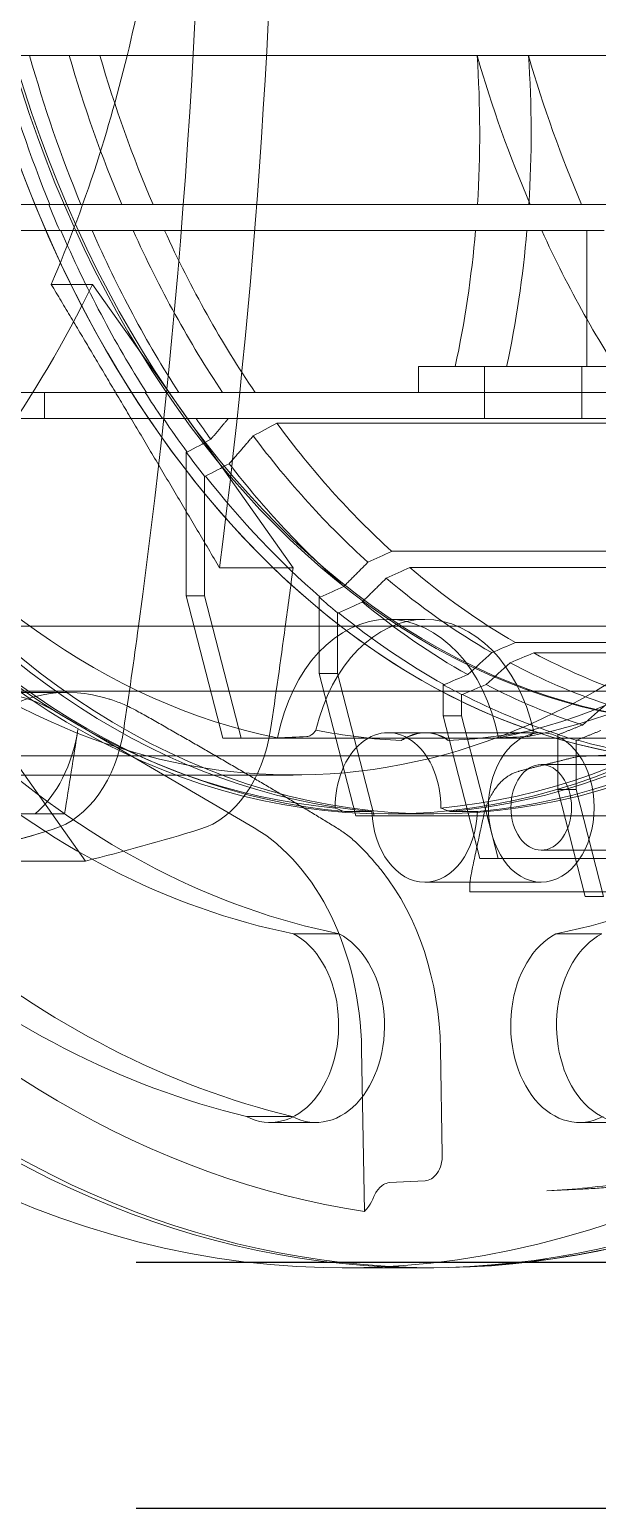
# Model space of a CAD drawing. Header units: millimetres. Extents: x -6314 to 11113, y -129 to 3675.
# Drawn here: x -2331.44 to -2322.68, y 2186.74 to 2209.55 of the extents above; entities that cross this region are included whole.
import ezdxf

# ---------------------------------------------------------------- set-up
doc = ezdxf.new("R2010")
doc.units = ezdxf.units.MM
doc.layers.add('Equipment', color=123, linetype='Continuous')

# ---------------------------------------------------------------- blocks, each defined once
blk = doc.blocks.new('A$C161d446f')
at = {"layer": 'Equipment', "linetype": 'Continuous', "lineweight": 0, "extrusion": (0, 1, 0)}
for p, q in [((-32.245, 531.661), (-34.197, 531.661)), ((-31.453, 531.661), (-32.245, 531.661)), ((-25.639, 531.661), (-31.453, 531.661)), ((-25.166, 531.661), (-25.639, 531.661)), ((-24.555, 531.661), (-25.166, 531.661)), ((-24.083, 531.661), (-24.555, 531.661)), ((-35.017, 529.361), (-33.065, 529.361)), ((-32.273, 529.361), (-33.065, 529.361)), ((-32.273, 529.361), (-26.458, 529.361)), ((-26.458, 529.361), (-25.977, 529.361)), ((-24.867, 529.361), (-24.85, 529.361)), ((-24.083, 529.361), (-24.85, 529.361)), ((-33.413, 528.961), (-33.143, 528.961)), ((-33.143, 528.961), (-32.45, 528.961)), ((-33.143, 528.961), (-33.143, 526.861)), ((-26.635, 528.961), (-32.45, 528.961)), ((-26.152, 528.961), (-26.635, 528.961)), ((-25.035, 528.961), (-25.517, 528.961)), ((-25.019, 528.961), (-25.035, 528.961)), ((-25.019, 528.961), (-24.083, 528.961)), ((-25.524, 528.13), (-27.65, 525.123)), ((-24.889, 528.13), (-25.524, 528.13)), ((-33.143, 526.861), (-34.682, 526.861)), ((-31.908, 526.861), (-33.143, 526.861)), ((-33.069, 526.061), (-33.069, 526.861)), ((-31.116, 526.861), (-31.908, 526.861)), ((-31.568, 526.861), (-31.568, 526.061)), ((-30.551, 526.861), (-31.116, 526.861)), ((-30.551, 526.461), (-30.551, 526.861)), ((-33.848, 526.461), (-28.033, 526.461)), ((-26.855, 526.461), (-26.355, 526.461)), ((-26.355, 526.461), (-26.339, 526.461)), ((-24.787, 526.461), (-26.339, 526.461)), ((-24.787, 526.061), (-24.787, 526.461)), ((-24.787, 526.461), (-24.045, 526.461)), ((-50.844, 526.061), (-27.618, 526.061)), ((-28.367, 525.99), (-34.181, 525.99)), ((-26.618, 526.061), (-27.122, 526.061)), ((-26.602, 526.061), (-26.618, 526.061)), ((-26.602, 526.061), (-24.787, 526.061)), ((-24.045, 526.061), (-24.787, 526.061)), ((-26.985, 525.542), (-26.969, 525.542)), ((-26.969, 525.542), (-26.969, 523.325)), ((-27.252, 525.171), (-27.268, 525.171)), ((-27.252, 525.171), (-27.252, 523.325)), ((-27.65, 525.123), (-28.616, 523.757)), ((-35.949, 524.012), (-30.134, 524.012)), ((-30.417, 523.762), (-36.232, 523.762)), ((-27.484, 523.757), (-28.616, 523.757)), ((-25.416, 519.232), (-22.324, 523.604)), ((-29.036, 523.303), (-29.019, 523.303)), ((-29.019, 523.303), (-29.019, 522.129)), ((-27.817, 521.127), (-27.252, 523.325)), ((-26.969, 523.325), (-27.534, 521.127)), ((-27.252, 523.325), (-26.969, 523.325)), ((-30.646, 522.961), (-30.08, 522.961)), ((-29.302, 523.065), (-29.318, 523.065)), ((-29.302, 523.065), (-29.302, 522.129)), ((-15.3, 522.855), (-39.3, 522.855)), ((-32.326, 522.445), (-40.67, 522.445)), ((-37.858, 522.603), (-32.044, 522.603)), ((-29.868, 519.931), (-29.302, 522.129)), ((-29.019, 522.129), (-29.585, 519.931)), ((-29.302, 522.129), (-29.019, 522.129)), ((-38.8, 521.855), (-15.8, 521.855)), ((-31.211, 521.804), (-31.228, 521.804)), ((-31.211, 521.804), (-31.211, 521.473)), ((-30.945, 521.956), (-30.928, 521.956)), ((-30.928, 521.956), (-30.928, 521.473)), ((-23.916, 521.836), (-25.132, 521.836)), ((-24.945, 521.547), (-28.015, 519.748)), ((-31.777, 519.275), (-31.211, 521.473)), ((-30.928, 521.473), (-31.494, 519.275)), ((-31.211, 521.473), (-30.928, 521.473)), ((-33.757, 521.127), (-27.817, 521.127)), ((-32.979, 521.1), (-32.995, 521.1)), ((-32.979, 521.1), (-32.979, 520.335)), ((-32.713, 521.186), (-32.696, 521.186)), ((-32.696, 521.186), (-32.696, 520.335)), ((-30.668, 521.213), (-32.442, 521.213)), ((-30.08, 521.213), (-30.646, 521.213)), ((-27.534, 521.127), (-27.817, 521.127)), ((-15.3, 520.855), (-39.3, 520.855)), ((-33.7, 520.88), (-33.043, 520.847)), ((-35.129, 520.721), (-32.442, 520.721)), ((-26.68, 520.671), (-26.811, 520.619)), ((-14.499, 520.561), (-28.618, 520.561)), ((-33.403, 518.686), (-32.979, 520.335)), ((-32.696, 520.335), (-33.121, 518.686)), ((-32.979, 520.335), (-32.696, 520.335)), ((-37.858, 519.931), (-29.868, 519.931)), ((-31.035, 519.998), (-31.459, 519.998)), ((-30.787, 519.961), (-30.08, 519.961)), ((-29.585, 519.931), (-29.868, 519.931)), ((-29.832, 519.998), (-29.408, 519.998)), ((-25.094, 519.961), (-15.87, 519.961)), ((-39.767, 519.275), (-31.777, 519.275)), ((-35.129, 519.401), (-32.442, 519.401)), ((-31.494, 519.275), (-31.777, 519.275)), ((-25.416, 519.232), (-24.284, 519.232)), ((-30.646, 518.908), (-32.442, 518.908)), ((-31.339, 518.779), (-31.339, 518.761)), ((-33.121, 518.686), (-33.403, 518.686)), ((-31.339, 518.761), (-31.466, 518.761)), ((-32.669, 518.111), (-33.376, 518.111)), ((-28.622, 518.111), (-29.329, 518.111)), ((-30.917, 514.705), (-30.889, 516.33)), ((-29.673, 516.33), (-29.716, 513.828)), ((-33.032, 515.201), (-33.739, 515.201)), ((-28.259, 515.201), (-28.966, 515.201)), ((-27.897, 515.292), (-28.604, 515.292)), ((-30.097, 514.275), (-30.651, 514.302)), ((-33.082, 514.174), (-32.528, 514.146)), ((-31.414, 512.983), (-31.263, 512.976)), ((-29.373, 512.961), (-30.787, 512.961))]:
    blk.add_line(p, q, dxfattribs=at)
at = {"layer": 'Equipment', "linetype": 'Continuous', "lineweight": 0}
for centre, major_axis, ratio, start_param, end_param in [((-30.787, 537.961), (0, 25), 0.707107, 0, 2.675588), ((-30.646, 537.961), (0, 25), 0.707107, 0, 2.666613), ((-29.373, 537.961), (0, 25), 0.707107, 0, 2.583794), ((-30.787, 537.961), (0, -25), 0.707107, -0.466004, 3.141593), ((-30.646, 537.961), (0, -25), 0.707107, -0.474979, 3.141593), ((-29.373, 537.961), (0, -25), 0.707107, -0.557799, 2.482747), ((-35.129, 537.961), (0, 16.6), 0.707107, -4.712389, 1.570796), ((-30.646, 537.961), (0, -18), 0.707107, -1.506816, -0.063981), ((-30.221, 537.961), (0, -18), 0.707107, -1.506816, -0.063981), ((-30.08, 537.961), (0, -17.946), 0.707107, -1.50653, -0.064267), ((-30.646, 537.961), (0, -18), 0.707107, 0.063981, 1.506816), ((-30.221, 537.961), (0, -18), 0.707107, 0.063981, 1.506816), ((-30.08, 537.961), (0, -17.946), 0.707107, 0.064267, 1.50653), ((-35.171, 537.961), (0, -17.2), 0.707107, 0.108985, 1.461834), ((-30.08, 537.961), (0, -17), 0.707107, -1.428662, -0.142134), ((-30.08, 537.961), (0, -17), 0.707107, 0.142134, 1.428662), ((-43.105, 537.961), (0, 16.6), 0.707107, -2.115392, -1.960072), ((-22.726, 530.461), (0, -12.4), 0.707107, -1.667667, -1.481914), ((-328.673, 529.361), (663.199, 0), 0, -1.095762, -1.094948), ((-22.726, 530.461), (0, -12.4), 0.707107, -1.449476, -1.276175), ((-15.372, 537.961), (0, -17.4), 0.707107, -0.970359, -0.600437), ((-114.506, 526.461), (212.687, 0), 0, -1.152098, -1.149508), ((26.648, 723.268), (0, -211.775), 0.707107, -0.368898, -0.366295), ((84.718, 1016.76), (0, -518.829), 0.707107, -0.318417, -0.317373), ((27.054, 537.961), (0, -80), 0.707107, -1.392306, -1.380836), ((97.589, 1074.25), (0, -579.318), 0.707107, -0.315192, -0.314258), ((-30.646, 520.461), (0, 2.5), 0.707107, -1.248437, 1.248437), ((27.054, 537.961), (0, -80), 0.707107, -1.380836, -1.36051), ((246.459, 1838.19), (0, -1373.279), 0.707107, -0.290889, -0.290498), ((143.478, 904.962), (0, -455.716), 0.707107, -0.574677, -0.573305), ((273.175, 1966.815), (0, -1507.513), 0.707107, -0.289674, -0.289317), ((-23.916, 518.036), (0, 3.8), 0.707107, -0.760964, 0.392699), ((482.503, 1706.029), (0, -1391.097), 0.707107, -0.552156, -0.551713), ((-32.442, 520.061), (0, 1.153), 0.707107, -3.141592653589997, 3.141592653589589), ((-30.08, 520.061), (0, 1.153), 0.707107, -1.578919, 1.578919), ((-1420.139, 243.053), (-1991.494, -148.147), 0.122961, -2.353695, -2.353378), ((-26.885, 521.679), (0, -2), 0.707107, -1.36051, -0.210287), ((30.024, 537.961), (0, -80), 0.707107, -1.36051, -1.343853), ((-23.915, 521.679), (0, -2), 0.707107, -1.36051, -0.537235), ((-31.339, 537.908), (0, -20), 0.707107, 0.142602, 0.55553), ((-30.646, 520.061), (0, -1.153), 0.707107, -1.515962, 1.515962), ((-18.69, 519.054), (-16.812, -2.436), 0.226392, -0.791727, -0.779535), ((-41.039, 519.054), (16.538, 3.884), 0.139653, -0.824047, -0.811855), ((-26.987, 516.237), (0, -3.8), 0.707107, -2.748894, -1.595231), ((-15.372, 597.961), (0, -80), 0.707107, -0.210287, -0.178491), ((-33.032, 516.701), (0, -1.5), 0.707107, -0.349071, 2.792532), ((-28.259, 516.701), (0, 1.5), 0.707107, 0.349061, 3.490664), ((-30.646, 537.961), (0, -23), 0.707107, 0.169847, 0.528285), ((-31.94, 537.961), (0, -23.829), 0.707107, -0.109559, -0.034928)]:
    blk.add_ellipse(centre, major_axis=major_axis, ratio=ratio, start_param=start_param, end_param=end_param, dxfattribs=at)
at = {"layer": 'Equipment', "linetype": 'Continuous', "lineweight": 0, "extrusion": (0, 0, -1)}
for centre, major_axis, ratio, start_param, end_param in [((-30.787, 537.961), (0, -18), 0.707107, -3.141592653589794, 3.141592653589792), ((-30.08, 537.961), (0, -18), 0.707107, -3.141592653589794, 3.141592653589792), ((29.317, 537.961), (0, 80), 0.707107, -1.760756, -1.36051), ((29.317, 537.961), (0, 80), 0.707107, -1.760756, -1.36051), ((-35.171, 537.961), (0, -16.6), 0.707107, -4.712389, 1.570796), ((28.186, 537.961), (0, 80), 0.707107, -1.749287, -1.392306), ((-35.171, 537.961), (0, -17.2), 0.707107, -1.432591, -0.138205), ((-23.518, 530.461), (0, 12.4), 0.707107, -1.659678, -1.473926), ((-42.313, 537.961), (0, -16.6), 0.707107, -1.181521, -1.026201), ((-36.498, 537.961), (0, -16.6), 0.707107, -1.181521, -1.026201), ((-36.135, 537.961), (0, -16.743), 0.707107, -1.18501, -1.031348), ((-35.763, 537.961), (0, -17.057), 0.707107, -1.192499, -1.042367), ((-35.4, 537.961), (0, -17.2), 0.707107, -1.195789, -1.047198), ((-35.383, 537.961), (0, -17.2), 0.707107, -1.047198, -1.020129), ((-42.313, 537.961), (0, -16.6), 0.707107, -0.99778, -0.805472), ((-23.518, 530.461), (0, 12.4), 0.707107, -1.865418, -1.692117), ((-36.498, 537.961), (0, -16.6), 0.707107, -0.99778, -0.805472), ((-36.135, 537.961), (0, -16.743), 0.707107, -1.003263, -0.813617), ((-35.763, 537.961), (0, -17.057), 0.707107, -1.014991, -0.830928), ((-35.4, 537.961), (0, -17.2), 0.707107, -1.020129, -0.838466), ((-35.383, 537.961), (0, -17.2), 0.707107, -0.838466, -0.806734), ((-36.498, 537.961), (0, -16.6), 0.707107, -0.765325, -0.573016), ((25.554, 724.536), (0, -212.687), 0.707107, 0.36411, 0.3667), ((-35.763, 537.961), (0, -17.057), 0.707107, -0.798697, -0.772099), ((-35.4, 537.961), (0, -17.2), 0.707107, -0.806734, -0.764063), ((-36.135, 537.961), (0, -16.743), 0.707107, -0.75718, -0.567534), ((-35.383, 537.961), (0, -17.2), 0.707107, -0.764063, -0.732331), ((-35.763, 537.961), (0, -17.057), 0.707107, -0.739868, -0.555805), ((-35.4, 537.961), (0, -17.2), 0.707107, -0.732331, -0.550667), ((33.269, 755.02), (0, -245.276), 0.707107, 0.356553, 0.358792), ((-28.618, 537.961), (0, -17.4), 0.707107, -0.641221, 0.519363), ((-36.498, 537.961), (0, -16.6), 0.707107, -0.544596, -0.389275), ((-36.135, 537.961), (0, -16.743), 0.707107, -0.539448, -0.385786), ((99.402, 1090.706), (0, -595.929), 0.707107, 0.312264, 0.313171), ((-35.763, 537.961), (0, -17.057), 0.707107, -0.528429, -0.378298), ((113.538, 1154.742), (0, -663.199), 0.707107, 0.30955, 0.310364), ((-35.383, 537.961), (0, -17.2), 0.707107, -0.550667, -0.523599), ((-30.08, 520.461), (0, 2.5), 0.707107, -1.298887, 1.298887), ((-35.4, 537.961), (0, -17.2), 0.707107, -0.523599, -0.375007), ((29.317, 537.961), (0, 80), 0.707107, -1.781083, -1.760756), ((29.317, 537.961), (0, 80), 0.707107, -1.781083, -1.760756), ((-36.498, 537.961), (0, -16.6), 0.707107, -0.363365, -0.230964), ((291.161, 2066.254), (0, -1610.166), 0.707107, 0.287755, 0.288088), ((-36.135, 537.961), (0, -16.743), 0.707107, -0.360131, -0.228962), ((170.517, 968.933), (0, 530.55), 0.707107, -2.572661, -2.571486), ((-35.763, 537.961), (0, -17.057), 0.707107, -0.353186, -0.224661), ((-35.4, 537.961), (0, -17.2), 0.707107, -0.350134, -0.222768), ((321.683, 2214.359), (0, -1764.605), 0.707107, 0.286748, 0.287052), ((-35.383, 537.961), (0, -17.2), 0.707107, -0.375007, -0.350134), ((-25.132, 518.036), (0, 3.8), 0.707107, -0.058805, 0.760964), ((-35.4, 537.961), (0, -17.2), 0.707107, -0.198985, -0.106992), ((-35.383, 537.961), (0, -17.2), 0.707107, -0.222768, -0.198985), ((-30.646, 537.961), (0, -16.875), 0.707107, 0.030376, 0.14098), ((1373.089, 243.053), (1981.76, -246.22), 0.073622, -2.368157, -2.367841), ((-30.646, 520.061), (0, 1.153), 0.707107, -0.460813, 0.460813), ((-30.646, 537.961), (0, -16.875), 0.707107, -0.14098, -0.030376), ((-24.622, 521.679), (0, -2), 0.707107, 0.210287, 1.36051), ((-24.622, 521.679), (0, -2), 0.707107, 0.210287, 1.36051), ((-30.659, 537.908), (0, -20), 0.707107, 0.142602, 0.55553), ((-30.632, 537.908), (0, -20), 0.707107, -0.55553, -0.142602), ((-32.442, 520.061), (0, -0.66), 0.707107, -3.141592653589586, 3.141592653590001), ((-13.109, 597.961), (0, -80), 0.707107, 0.04882, 0.210287), ((-13.109, 597.961), (0, -80), 0.707107, 0.178491, 0.210287), ((-28.203, 516.237), (0, 3.8), 0.707107, -1.546362, -0.726593), ((-31.551, 537.961), (0, -24.272), 0.707107, -0.678299, -0.107099), ((-33.739, 516.701), (0, 1.5), 0.707107, 0.349061, 3.490664), ((-28.966, 516.701), (0, -1.5), 0.707107, -0.349071, 2.792532), ((-31.353, 537.961), (0, -23), 0.707107, -0.528285, -0.169847)]:
    blk.add_ellipse(centre, major_axis=major_axis, ratio=ratio, start_param=start_param, end_param=end_param, dxfattribs=at)
at = {"layer": 'Equipment', "linetype": 'Continuous', "lineweight": 0}
for points, knots in [([(-24.889, 528.13), (-25.163, 528.768), (-25.412, 529.438), (-26.019, 531.356), (-26.316, 532.656), (-26.708, 535.302), (-26.803, 536.649), (-26.803, 539.273), (-26.708, 540.619), (-26.316, 543.266), (-26.019, 544.566), (-25.412, 546.483), (-25.163, 547.153), (-24.889, 547.792)], [31.989971, 31.989971, 31.989971, 31.989971, 33.104109, 33.104109, 35.071976, 35.071976, 37.039842, 37.039842, 39.007708, 39.007708, 40.975574, 40.975574, 42.089712, 42.089712, 42.089712, 42.089712]), ([(-42.467, 535.576), (-42.322, 534.138), (-42.045, 532.726), (-41.247, 530.047), (-40.725, 528.78), (-39.468, 526.472), (-38.733, 525.432), (-37.096, 523.647), (-36.195, 522.902), (-34.282, 521.761), (-33.271, 521.364), (-32.24, 521.155)], [1.712237, 1.712237, 1.712237, 1.712237, 1.969719, 1.969719, 2.227202, 2.227202, 2.484685, 2.484685, 2.742167, 2.742167, 2.99965, 2.99965, 2.99965, 2.99965]), ([(-25.838, 521.714), (-25.819, 521.721), (-25.799, 521.727), (-25.607, 521.786), (-25.44, 521.817), (-25.29, 521.829)], [4.4756072, 4.4756072, 4.4756072, 4.4756072, 4.4993418, 4.4993418, 4.7078383, 4.7078383, 4.7078383, 4.7078383]), ([(-26.215, 521.547), (-26.157, 521.579), (-26.097, 521.609), (-25.972, 521.665), (-25.906, 521.691), (-25.838, 521.714)], [2.7987497, 2.7987497, 2.7987497, 2.7987497, 2.9219534, 2.9219534, 3.0503067, 3.0503067, 3.0503067, 3.0503067]), ([(-32.322, 521.253), (-32.319, 521.235), (-32.314, 521.218), (-32.305, 521.204), (-32.299, 521.194), (-32.292, 521.185), (-32.284, 521.177), (-32.281, 521.175), (-32.278, 521.173), (-32.275, 521.17), (-32.26, 521.16), (-32.244, 521.154), (-32.226, 521.154)], [-1.034402, -1.034402, -1.034402, -1.034402, -0.709931, -0.709931, -0.709931, -0.468403, -0.468403, -0.468403, -0.387165, -0.387165, -0.387165, 0, 0, 0, 0]), ([(-30.91, 521.159), (-30.925, 521.152), (-30.938, 521.145), (-30.974, 521.123), (-30.993, 521.108), (-31.008, 521.093)], [0.87580646, 0.87580646, 0.87580646, 0.87580646, 0.89344632, 0.89344632, 0.92713121, 0.92713121, 0.92713121, 0.92713121]), ([(-30.414, 521.159), (-30.5, 521.195), (-30.587, 521.213), (-30.749, 521.213), (-30.832, 521.195), (-30.91, 521.159)], [-1.0069635, -1.0069635, -1.0069635, -1.0069635, -0.8353234, -0.8353234, -0.6636832, -0.6636832, -0.6636832, -0.6636832]), ([(-30.283, 521.093), (-30.298, 521.101), (-30.313, 521.109), (-30.357, 521.132), (-30.385, 521.146), (-30.414, 521.159)], [0.64788135, 0.64788135, 0.64788135, 0.64788135, 0.66672889, 0.66672889, 0.70061781, 0.70061781, 0.70061781, 0.70061781]), ([(-28.829, 521.154), (-28.838, 521.154), (-28.847, 521.156), (-28.857, 521.159), (-28.863, 521.16), (-28.869, 521.163), (-28.875, 521.166), (-28.886, 521.171), (-28.897, 521.177), (-28.907, 521.185), (-28.912, 521.188), (-28.916, 521.192), (-28.921, 521.196), (-28.934, 521.207), (-28.946, 521.221), (-28.957, 521.236), (-28.961, 521.241), (-28.965, 521.247), (-28.969, 521.253)], [-1.034963, -1.034963, -1.034963, -1.034963, -0.841283, -0.841283, -0.841283, -0.715187, -0.715187, -0.715187, -0.489779, -0.489779, -0.489779, -0.394663, -0.394663, -0.394663, -0.105207, -0.105207, -0.105207, 0, 0, 0, 0]), ([(-32.106, 520.622), (-32.101, 520.621), (-32.096, 520.619), (-32.045, 520.605), (-31.999, 520.585), (-31.919, 520.537), (-31.876, 520.506), (-31.797, 520.431), (-31.76, 520.387), (-31.698, 520.299), (-31.668, 520.247), (-31.615, 520.134), (-31.593, 520.074), (-31.567, 519.988), (-31.56, 519.957), (-31.553, 519.925)], [-1.4029019, -1.4029019, -1.4029019, -1.4029019, -1.3930917, -1.3930917, -1.3007245, -1.3007245, -1.2080387, -1.2080387, -1.1153528, -1.1153528, -1.0223038, -1.0223038, -0.9292548, -0.9292548, -0.8823356, -0.8823356, -0.8823356, -0.8823356]), ([(-29.596, 519.513), (-29.546, 519.559), (-29.495, 519.602), (-29.391, 519.68), (-29.339, 519.715), (-29.286, 519.748)], [2.1598205, 2.1598205, 2.1598205, 2.1598205, 2.2881739, 2.2881739, 2.4113775, 2.4113775, 2.4113775, 2.4113775]), ([(-29.988, 519.077), (-29.963, 519.109), (-29.938, 519.14), (-29.811, 519.294), (-29.708, 519.409), (-29.596, 519.513)], [3.6643499, 3.6643499, 3.6643499, 3.6643499, 3.7148634, 3.7148634, 3.9132987, 3.9132987, 3.9132987, 3.9132987]), ([(-31.37, 519.073), (-31.363, 519.041), (-31.357, 519.009), (-31.343, 518.909), (-31.339, 518.841), (-31.339, 518.779)], [-0.8820819, -0.8820819, -0.8820819, -0.8820819, -0.8356919, -0.8356919, -0.7424429, -0.7424429, -0.7424429, -0.7424429]), ([(-31.466, 518.761), (-31.586, 518.761), (-31.729, 518.761), (-32.137, 518.761), (-32.483, 518.761), (-32.77, 518.761), (-33.057, 518.761), (-33.4, 518.761), (-33.805, 518.761), (-33.948, 518.761), (-34.068, 518.761)], [-0.862277, -0.862277, -0.862277, -0.862277, -0.609078, -0.609078, 0, 0, 0, 0.609078, 0.609078, 0.862277, 0.862277, 0.862277, 0.862277]), ([(-38.73, 515.574), (-37.477, 514.704), (-36.147, 514.038), (-33.674, 513.246), (-32.546, 513.039), (-31.414, 512.983)], [2.6849658, 2.6849658, 2.6849658, 2.6849658, 2.918865, 2.918865, 3.1066648, 3.1066648, 3.1066648, 3.1066648]), ([(-30.651, 514.302), (-30.684, 514.304), (-30.72, 514.315), (-30.781, 514.351), (-30.815, 514.385), (-30.863, 514.455), (-30.886, 514.505), (-30.911, 514.597), (-30.918, 514.656), (-30.917, 514.705)], [-1.1834615, -1.1834615, -1.1834615, -1.1834615, -1.1165033, -1.1165033, -1.0423291, -1.0423291, -0.9677326, -0.9677326, -0.8927724, -0.8927724, -0.8927724, -0.8927724]), ([(-34.358, 514.304), (-34.273, 514.291), (-34.188, 514.279), (-34.018, 514.256), (-33.933, 514.245), (-33.763, 514.226), (-33.678, 514.217), (-33.508, 514.202), (-33.423, 514.195), (-33.252, 514.183), (-33.167, 514.178), (-33.082, 514.174)], [3.03186685, 3.03186685, 3.03186685, 3.03186685, 3.04682644, 3.04682644, 3.06178602, 3.06178602, 3.07674561, 3.07674561, 3.0917052, 3.0917052, 3.10666478, 3.10666478, 3.10666478, 3.10666478]), ([(-29.86, 514.058), (-29.874, 514.087), (-29.889, 514.115), (-29.933, 514.18), (-29.974, 514.219), (-30.037, 514.257), (-30.068, 514.268), (-30.097, 514.275)], [0.4840191, 0.4840191, 0.4840191, 0.4840191, 0.5323612, 0.5323612, 0.6207154, 0.6207154, 0.6799653, 0.6799653, 0.6799653, 0.6799653]), ([(-29.716, 513.828), (-29.742, 513.853), (-29.766, 513.881), (-29.814, 513.95), (-29.841, 514.004), (-29.86, 514.058)], [-1.6246318, -1.6246318, -1.6246318, -1.6246318, -1.5632352, -1.5632352, -1.476895, -1.476895, -1.476895, -1.476895])]:
    blk.add_open_spline(points, degree=3, knots=knots, dxfattribs=at)
for points, weights in [([(-25.977, 529.361), (-25.666, 529.361), (-25.347, 529.361)], [1.02989021266, 1.02360891819, 1.01724669965]), ([(-25.517, 528.961), (-25.838, 528.961), (-26.152, 528.961)], [1.01698195124, 1.02324696695, 1.02942576353]), ([(-24.889, 528.13), (-26.149, 526.014), (-27.484, 523.757)], [1.00230603646, 1.00194996596, 1]), ([(-27.53, 526.461), (-27.197, 526.461), (-26.855, 526.461)], [1, 1.00008088971, 1]), ([(-27.122, 526.061), (-27.372, 526.061), (-27.618, 526.061)], [1.01528126331, 1.01935390285, 1.0233511541]), ([(-27.618, 526.061), (-27.485, 525.901), (-27.349, 525.74)], [1.0233511541, 1.01935390285, 1.01528126331]), ([(-27.632, 525.363), (-27.82, 525.58), (-28.003, 525.793)], [1, 1.00008088971, 1]), ([(-29.771, 523.843), (-29.587, 523.659), (-29.399, 523.471)], [1.02942576353, 1.02324696695, 1.01698195124]), ([(-29.682, 523.23), (-29.87, 523.415), (-30.053, 523.596)], [1.01724669965, 1.02360891819, 1.02989021266]), ([(-29.286, 519.748), (-27.814, 520.647), (-26.215, 521.547)], [1.00289094459, 1.01074552343, 1.00289094459]), ([(-33.076, 521.332), (-32.895, 521.259), (-32.713, 521.186)], [1, 1.00000910071, 1]), ([(-32.995, 521.1), (-33.178, 521.173), (-33.359, 521.246)], [1, 1.00000900864, 1]), ([(-32.945, 520.832), (-32.528, 520.728), (-32.106, 520.622)], [1, 1.00001840221, 1]), ([(-31.553, 519.925), (-31.463, 519.509), (-31.37, 519.073)], [1, 1.00026317769, 1])]:
    blk.add_rational_spline(points, weights, degree=2, dxfattribs=at)
blk.add_open_spline([(-33.043, 520.847), (-33.011, 520.845), (-32.978, 520.841), (-32.945, 520.832)], degree=3, dxfattribs=at)

msp = doc.modelspace()

# ---------------------------------------------------------------- linework, layer by layer
at = {"linetype": 'Continuous', "lineweight": -3}
for p, q in [((-2311.55, 2190.533), (-2329.796, 2190.533)), ((-2311.55, 2186.738), (-2329.796, 2186.738))]:
    msp.add_line(p, q, dxfattribs=at)

# ---------------------------------------------------------------- block references
at = {"xscale": -1}
msp.add_blockref('A$C161d446f', (-2355.993, 1677.491), dxfattribs=at)

doc.saveas('drawing.dxf')
